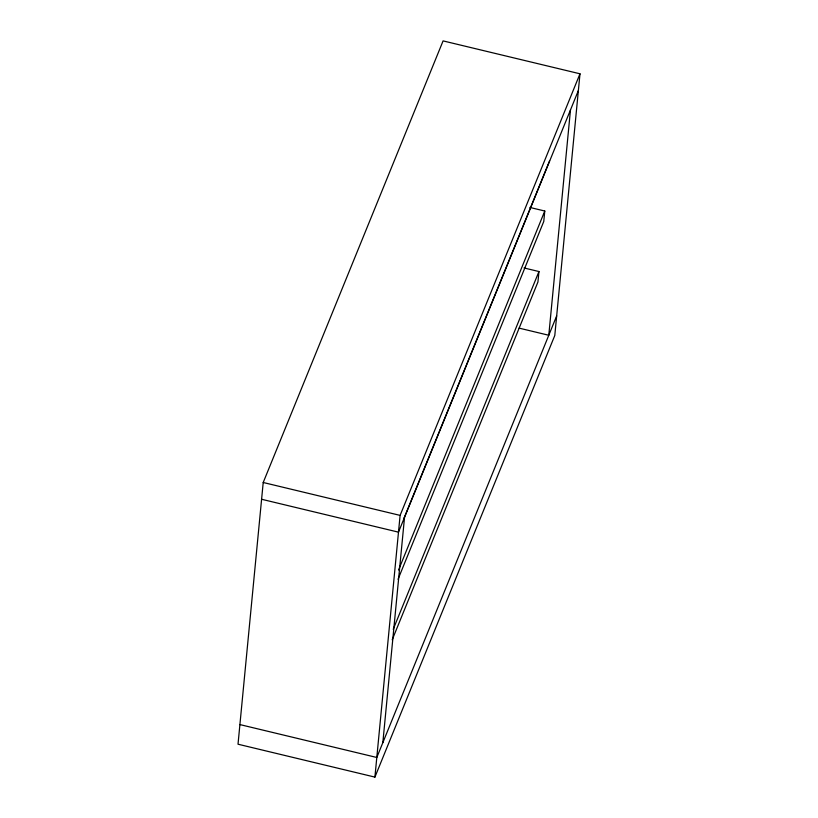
<?xml version="1.0" encoding="UTF-8"?>
<svg xmlns="http://www.w3.org/2000/svg" width="818" height="818" viewBox="0 0 818 818"><rect width="100%" height="100%" fill="white"/><g stroke="black" fill="none" stroke-linecap="round" stroke-linejoin="round"><path stroke-width="1.23" d="M263.212 482.497L238.018 744.206L374.91 777.1L554.788 335.503L579.982 73.794L443.09 40.9L263.212 482.497L400.104 515.391L579.982 73.794M374.91 777.1L400.104 515.391M382.834 742.642L404.532 517.334M524.041 267.956L538.95 271.535L537.937 281.995L392.2 639.809M529.87 207.435L544.778 211.024L543.765 221.484L398.029 579.297M570.473 109.939L548.786 335.257L519.103 328.13M403.867 518.592L549.614 160.778M578.367 90.573L398.489 532.16L261.596 499.266M398.55 569.993L544.778 211.024M393.213 629.328L538.95 271.535M556.68 315.881L376.801 757.478L239.909 724.584"/></g></svg>
